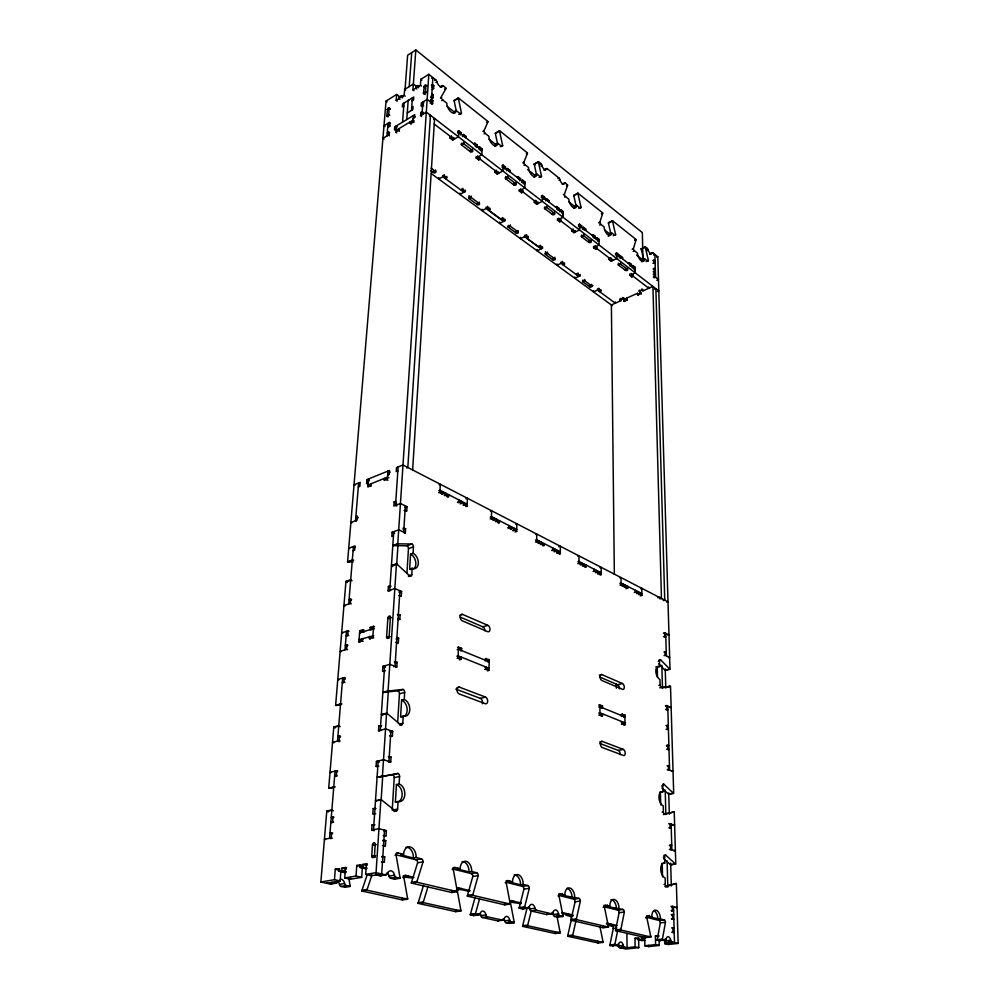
<?xml version="1.0" encoding="UTF-8"?>
<svg xmlns="http://www.w3.org/2000/svg" width="999" height="999" viewBox="0 0 999 999"><rect width="100%" height="100%" fill="white"/><g stroke="black" fill="none" stroke-linecap="round" stroke-linejoin="round"><path stroke-width="1.5" d="M574.812 276.948L574.8 278.271L580.119 275.774L580.119 274.463M580.307 564.934L581.493 564.56L581.493 562.712L578.833 563.548M581.568 235.177L581.555 236.788L588.836 242.357A1.324 0.799 -0.9 0 0 590.696 242.47A1.324 0.799 -0.9 0 0 590.921 241.346L590.921 240.01M578.446 224.713L579.495 224.201L581.705 225.899L581.705 227.335L580.656 227.847M582.754 280.12L582.754 281.681L589.685 286.75A1.261 0.724 -0.7 0 0 591.445 286.863A1.261 0.724 -0.7 0 0 591.67 285.839L591.658 284.278M576.685 273.539L576.685 274.85L578.009 274.226L580.119 275.774M578.009 274.226L578.009 272.914M578.783 274.313L578.783 276.398L560.963 263.349L560.976 262.025M581.493 564.56L578.995 563.274L578.995 555.881L577.822 556.268M579.495 224.201L579.482 229.945L573.926 232.692L571.703 230.994L571.715 229.645M573.101 228.958L573.089 230.307L571.703 230.994M573.926 232.692L573.938 230.27M575.312 230.657L575.299 232.005L558.841 219.418L558.853 218.057M563.161 262.287L563.136 264.922L564.472 264.285L564.485 262.962M561.138 219.78L561.138 221.141L559.74 221.84L559.765 219.393M558.878 546.753L560.377 546.253L560.302 553.733L557.717 552.41L557.729 550.536L556.543 550.924M559.765 210.277L560.814 209.74L560.801 211.189L559.752 211.726M564.472 264.285L562.312 262.7L562.325 261.376M559.74 221.84L557.467 220.105L563.061 217.282L563.086 211.501L560.814 209.74M563.061 217.282L563.099 212.937L542.37 196.928L541.321 197.477M554.82 257.23L554.795 258.816A1.299 0.774 0.4 0 1 554.62 259.902A1.299 0.774 0.4 0 1 552.797 259.79L545.454 254.433L545.491 251.598M551.997 550.599L555.569 549.425L555.544 551.311L552.947 549.974L552.959 548.089M556.618 207.954L556.643 206.506L555.581 207.043M556.992 263.936L556.967 265.259L562.312 262.7M557.467 220.105L557.479 218.744M556.643 206.506L558.916 208.279L558.903 209.728L557.854 210.265M552.41 213.087L552.372 214.46A1.361 0.849 0.4 0 0 554.295 214.573A1.361 0.849 0.4 0 0 554.495 213.386L554.507 212.013M552.822 258.204L552.797 259.79L554.795 258.816L547.464 253.446A1.299 0.774 0.7 0 0 545.641 253.321A1.299 0.774 0.7 0 0 545.466 254.42L547.464 253.446L547.489 252.11M542.969 545.891L544.168 545.491L544.193 543.606L541.808 544.393A1.548 0.637 0.9 0 0 540.921 544.168M548.951 202.035L548.963 200.574L546.64 198.776L545.591 199.325M537.187 249.475L537.15 250.811L542.519 248.164L542.532 246.828M538.099 543.406L539.298 543.006L539.323 541.108L536.938 541.908M544.692 208.554A1.361 0.862 0.7 0 1 544.88 207.355A1.361 0.862 0.7 0 1 546.803 207.48L554.495 213.386L552.372 214.46L544.667 208.566L544.717 207.193M541.321 196.029L542.37 195.479L544.705 197.278L544.68 198.739L543.631 199.288M544.168 545.491L541.52 544.143L541.545 542.245L540.047 542.744M546.64 198.776L546.628 200.237L545.566 200.787M541.833 542.981L541.82 544.393L542.919 544.954M546.815 206.106L546.803 207.48L544.667 208.566M426.635 92.67L425.611 91.871L423.476 93.182A1.498 0.762 -55 0 0 424.463 93.656A1.498 0.762 -55 0 0 425.611 91.871L425.836 84.965A1.711 0.874 -54.9 0 0 424.375 85.764L423.476 93.182L425.187 94.518M542.519 248.164L540.272 246.528L538.936 247.19L538.961 245.854M540.272 246.528L540.297 245.192M541.208 246.166L541.158 248.826L524.575 236.676L524.612 235.339M539.298 543.006L536.625 541.633L536.763 534.053L535.551 534.465M542.37 195.479L542.282 201.323L536.675 204.221L534.328 202.422L534.353 201.061M535.751 200.324L535.726 201.698L534.328 202.422M536.675 204.221L536.738 201.211M538.086 202.135L538.061 203.509L520.629 190.172L520.666 188.786M538.936 247.19L526.86 238.349L528.209 237.675L525.924 236.001L525.961 234.653M526.86 238.349L526.935 235.14M528.209 237.675L528.234 236.338M523.076 190.622L523.039 192.008L521.64 192.745L519.23 190.909L519.268 189.535M515.172 531.967L516.683 531.456L516.858 523.788L515.659 524.213M524.862 187.924L524.999 182.03L522.602 180.17L521.54 180.744M518.094 230.557L518.056 231.893A1.336 0.812 1.7 0 1 517.919 233.042A1.336 0.812 1.7 0 1 516.046 232.929L508.291 227.26L508.341 225.362M510.402 529.27L511.6 528.858L511.65 526.935L508.641 527.971M517.107 177.31L518.169 176.748L520.591 178.621L520.554 180.095L519.492 180.657M520.579 237.362L520.554 238.711L525.924 236.001M521.64 192.745L521.703 190.272M516.683 531.456L513.911 530.044L513.961 528.121L512.762 528.533M522.602 180.17L522.564 181.643L521.503 182.205M515.934 182.405L515.896 183.791A1.399 0.899 1.9 0 1 515.759 185.052A1.399 0.899 1.9 0 1 513.786 184.915L505.619 178.684L505.694 176.448M516.071 231.581L516.046 232.929L518.056 231.893L510.314 226.224A1.336 0.824 2 0 0 508.416 226.099A1.336 0.824 2 0 0 508.291 227.26L510.314 226.224L510.352 224.862M511.6 528.858L508.816 527.435L508.866 525.511M518.131 178.222L518.169 176.748M513.823 183.529L513.773 184.927L515.884 183.791L507.742 177.535A1.411 0.912 2.2 0 0 505.769 177.397A1.411 0.912 2.2 0 0 505.631 178.684L507.742 177.535L507.792 176.136M495.991 521.303A1.598 0.687 1.8 0 1 497.09 521.565L499.5 520.716L499.45 522.652L496.603 521.203L496.665 519.255L495.167 519.792M506.518 169.131L507.579 168.556L507.529 170.03L506.468 170.617M497.14 520.117L497.677 521.865M509.989 171.94L510.039 170.454L507.579 168.556M491.583 519.005L494.293 518.044L494.23 519.992L491.383 518.531L491.633 510.764L490.434 511.201M502.684 217.545L502.634 218.906L501.286 219.605L501.323 218.244M502.859 170.991L503.046 165.047L501.985 165.634M487.325 670.829L488.911 670.404L489.26 659.64L485.302 658.678M503.746 218.356L503.646 221.341L486.113 208.479L486.163 207.118M503.046 165.047L505.531 166.958L505.482 168.444L504.42 169.031M499.65 222.078L499.612 223.439L505.007 220.642L505.044 219.28M389.797 115.36L388.773 114.585L386.738 115.834A1.461 0.737 -55.9 0 0 387.662 116.321A1.461 0.737 -55.9 0 0 388.773 114.585L389.048 107.73A1.673 0.837 -55.8 0 0 387.712 108.516L386.738 115.834L388.024 116.796M498.651 171.928L498.601 173.314L477.559 157.218L477.622 155.807M488.911 670.404L485.889 669.193L485.964 667.032L485.014 667.295M486.251 658.416L486.176 660.564L485.227 660.826M502.872 170.991L497.202 174.088L494.717 172.178L494.767 170.779M496.178 170.005L496.128 171.403L494.717 172.178M497.202 174.088L497.302 171.304M501.286 219.605L488.536 210.252L489.897 209.54L489.947 208.167M489.897 209.54L487.475 207.755L487.524 206.393M488.536 210.252L488.648 207.255M482.117 209.266L482.055 210.639L487.475 207.755M465.909 498.813L467.42 498.251L467.095 506.118L464.123 504.607L464.198 502.634L462.987 503.084M478.459 147.44L479.52 146.841L479.458 148.339L478.384 148.938M477.247 203.147L477.185 204.508A1.374 0.862 3.2 0 0 479.12 204.633A1.374 0.862 3.2 0 0 479.22 203.421L479.283 202.048M457.567 647.377L458.516 647.102L458.054 658.066L461.201 659.315L461.288 657.13L457.092 658.329M480.194 157.767L480.132 159.166L478.721 159.965L476.161 158.004L476.223 156.606M479.52 146.841L482.08 148.826L481.83 154.82L476.161 158.004M458.516 647.102L461.65 648.376L461.563 650.561L460.614 650.836M460.114 503.896L461.638 503.334L461.725 501.361L458.079 502.709M473.738 143.794L474.8 143.194L477.385 145.18L477.31 146.678L476.248 147.29M478.721 159.965L478.821 157.43M469.105 195.592L468.968 198.514L477.185 204.508L479.208 203.434L471.004 197.415L471.078 196.041M472.465 149.001L472.402 150.412A1.449 0.962 3.8 0 1 472.302 151.761A1.449 0.962 3.8 0 1 470.267 151.623L461.575 144.98L461.663 143.269M461.638 503.334L458.641 501.81L458.728 499.825M474.737 144.693L474.8 143.194M459.965 193.094L459.89 194.468L465.334 191.496L465.397 190.122M470.342 150.212L470.267 151.623L472.39 150.424L463.711 143.756A1.449 0.974 4.3 0 0 461.663 143.606A1.449 0.974 4.3 0 0 461.575 144.967L463.711 143.756L463.786 142.333M446.303 494.093L446.228 495.591L447.49 496.228M461.526 189.023L461.463 190.409L462.824 189.66L462.887 188.287M447.34 497.115L448.563 496.653L448.651 494.667L446.228 495.591A1.661 0.737 2.8 0 0 445.067 495.304M466.071 137.999L466.146 136.488L463.524 134.465L462.45 135.077M464.048 190.322L463.961 192.245L442.807 176.748L442.882 175.362M441.733 494.255L442.957 493.793L443.057 491.795L440.022 492.957M457.629 131.344L458.691 130.732L461.326 132.767L461.251 134.278L460.189 134.902M448.563 496.653L445.504 495.104L445.604 493.106L444.093 493.681M463.524 134.465L463.449 135.964L462.375 136.588M442.957 493.793L439.885 492.22L440.297 484.24L439.085 484.715M458.691 130.732L458.379 136.776L452.684 140.085L450.037 138.049L450.112 136.626M452.684 140.085L452.847 137.238M454.17 137.837L454.095 139.261L434.215 124.051M445.517 176.398L445.392 178.621L446.753 177.859L446.828 176.473M451.536 135.802L451.448 137.225L450.037 138.049M446.753 177.859L444.18 175.974L444.255 174.588M438.823 177.647L438.723 179.033L444.18 175.974M395.367 802.072L396.441 784.527L399.125 783.94A9.041 6.206 80.7 0 1 404.845 794.542A9.041 6.206 80.7 0 1 398.064 801.51L395.367 802.072A9.028 6.219 80.8 0 0 402.16 795.117A9.028 6.219 80.8 0 0 396.441 784.527M404.233 699.45A8.691 5.932 77 0 1 409.777 709.889A8.691 5.932 77 0 1 403.221 716.058L400.599 716.745L401.61 700.149L404.233 699.45L404.657 692.394A2.473 1.686 76.3 0 0 403.072 689.422L388.574 690.983L383.354 692.419A2.485 1.723 76.3 0 1 382.842 692.344L388.062 690.908A2.498 1.723 76.2 0 0 388.574 690.983M410.914 569.517A8.179 5.407 71.1 0 1 409.652 569.143L410.564 554.158L413.062 553.271L413.449 546.89A2.335 1.536 70.5 0 0 411.95 544.005L398.276 543.856A2.348 1.561 70.2 0 1 397.789 543.731L392.794 545.529A2.348 1.573 70.2 0 0 393.281 545.654L406.968 545.791L411.95 544.005M433.516 171.129L433.429 172.527L435.464 171.366L435.552 169.98L435.477 171.366A1.411 0.912 5.2 0 1 435.427 172.652A1.411 0.912 5.2 0 1 433.429 172.527L430.931 170.704M393.956 811.475L395.641 811.138A2.61 1.798 81.4 0 0 397.602 809.103L398.064 801.51M399.125 783.94L399.575 776.473A2.56 1.761 80 0 0 397.939 773.438L377.61 777.284A2.585 1.811 80.1 0 1 377.085 777.234L382.43 776.023A2.585 1.798 80 0 0 382.967 776.086M399.9 725.286L400.899 725.037A2.498 1.711 77.7 0 0 402.797 723.239L403.221 716.058M409.041 576.51L409.977 576.186A2.36 1.561 71.6 0 0 411.763 574.75L412.162 568.281A8.192 5.407 71.1 0 0 418.331 563.374A8.192 5.407 71.1 0 0 413.062 553.271M412.637 469.955L434.577 118.469L433.504 119.118M392.207 810.201L394.23 777.659A2.56 1.761 80.1 0 0 392.607 774.65L377.61 777.284M397.652 722.627L399.45 693.806A2.46 1.686 76.4 0 0 397.864 690.846L383.354 692.419M406.955 572.951L408.466 548.663A2.323 1.536 70.5 0 0 406.968 545.791M403.671 532.155L405.357 505.919M381.968 862.449L384.378 862.037L384.702 856.755L381.818 856.48M384.041 846.066L385.402 845.803L385.739 840.584L382.854 840.296M385.015 836.001L386.039 835.813L386.376 830.619L378.958 828.658L371.715 830.069L372.065 824.887L374.912 824.812M389.073 762.362L390.746 761.975L391.059 757.03L388.261 756.693M391.059 736.5L392.382 736.176L392.694 731.305L385.552 728.933L378.509 730.719L378.846 725.873L381.606 725.761M395.816 667.245L396.79 666.957L397.09 662.325L394.38 661.95M397.365 643.044L398.326 642.757L398.626 638.186L396.903 637.499M398.226 619.817L399.825 619.318L400.112 614.822L397.452 614.422M400.362 596.203L401.311 595.879L401.598 591.47L394.83 588.561L388.087 590.809L388.386 586.401L391.021 586.251M404.383 533.266L405.319 532.929L405.594 528.708L403.009 528.271M405.794 511.226L406.718 510.876L406.993 506.718L400.449 503.521L393.881 506.031L394.168 501.885L395.804 501.248M431.568 104.308L432.642 103.659L432.842 100.624L431.468 99.563L430.407 100.212M431.943 98.514L433.017 97.852L433.204 94.843L431.843 93.769M432.267 89.41L433.603 88.586L433.791 85.602L432.442 84.528L431.368 85.177M367.482 864.048L366.421 863.798L365.684 874.412L376.049 872.664L380.881 799.562L375.487 800.699A2.622 1.836 81.4 0 1 376.011 800.961L381.406 799.812L395.641 811.138M382.43 776.023L386.588 713.136L381.331 714.51A2.51 1.748 77.5 0 1 381.843 714.784L382.704 715.521M388.062 690.908L396.466 563.786L391.433 565.546A2.373 1.598 71.1 0 1 391.92 565.846L392.732 566.608M397.789 543.731L428.808 74.326L435.726 79.845A2.023 1.036 60.2 0 1 436.938 81.843A4.033 2.06 60.3 0 0 439.348 85.839A4.033 2.06 60.3 0 0 441.995 85.864A2.01 1.024 60.4 0 1 443.319 85.889L446.128 88.124L445.067 88.774M376.311 873.363L376.211 874.912L380.157 875.836L385.664 874.912A2.697 1.861 84.3 0 0 387.525 873.551A5.395 3.709 84.4 0 1 391.246 870.841A5.395 3.709 84.4 0 1 394.518 875.199A2.685 1.836 84.2 0 0 396.153 877.372L400.037 878.283A2.685 1.836 84.3 0 0 400 877.509L396.091 855.132A2.66 1.823 83.4 0 1 398.077 852.984L403.534 854.357A9.216 6.256 83.2 0 1 410.314 846.915A9.216 6.256 83.2 0 1 416.108 857.517L421.428 858.853A2.622 1.761 83.3 0 1 423.064 861.862L416.97 881.493A2.647 1.786 84.1 0 0 416.858 882.217L411.376 883.091A2.647 1.786 84.3 0 1 411.488 882.367L417.619 862.786A2.61 1.761 83.4 0 0 415.984 859.789L395.579 854.694M381.206 799.125L382.767 775.424M386.85 713.523L388.361 690.709M396.678 564.672L398.014 544.43M371.728 856.218L372.49 844.929A2.023 1.311 -74.8 0 1 373.988 842.706A2.023 1.311 -74.8 0 1 375.212 844.43L374.463 855.731A1.561 0.999 -75.1 0 1 374.076 856.855L373.851 857.13A2.323 1.498 -75.1 0 1 372.053 857.329A1.586 1.024 -75.1 0 1 371.715 856.218L375.249 857.08M398.126 466.958L395.517 505.407L396.753 506.006M422.015 114.71L422.877 101.998L423.913 102.797M365.684 874.412L371.341 875.723L371.441 874.237M361.438 865.109L360.377 864.859L360.189 867.494L365.834 868.83L365.909 867.681M418.631 87.812L417.607 87.013L420.417 85.265L420.829 79.321L428.808 74.326M373.876 814.01L372.839 813.735L373.189 808.603L376.011 808.528M377.435 766.782L376.074 766.358L376.411 761.4L383.516 759.727L390.746 761.975M384.24 671.615L382.592 671.003L382.917 666.345L389.822 664.335L396.79 666.957M405.319 532.929L398.713 529.82L392.083 532.255L391.795 536.5L393.456 535.889M421.628 116.371L420.591 115.572L420.804 112.512L422.227 111.651L423.264 112.45M422.29 106.706L421.253 105.906L421.466 102.872L427.16 99.388L432.642 103.659M411.113 124.176L410.077 123.401L412.899 121.691L413.349 115.572L415.172 116.945M413.961 90.722L412.937 89.922L415.721 88.187L415.834 86.701L417.719 85.527L418.993 86.526M346.603 867.706L345.542 867.457L344.742 877.959L350.412 879.232L361.688 877.347L362.362 867.644M360.189 867.494L362.612 867.07L362.799 864.435L366.421 863.798M417.607 87.013L417.719 85.527M374.538 626.723L373.564 626.336L372.752 637.599L369.405 638.636L369.568 636.388L373.726 637.986M410.077 123.401L410.189 121.866L412 123.239M344.742 877.959L356.019 876.048L356.78 865.484L360.377 864.859M411.538 110.377L412.362 97.89L413.761 97.028L413.549 100.025L412.137 100.887M412.937 89.922L415.834 49.95L642.332 232.617L642.981 260.464M350.412 879.232L350.524 877.759M406.768 119.568L408.179 100.474L408.878 100.037M409.203 86.588L411.725 52.597M373.564 626.336L370.229 627.397L370.067 629.632L371.041 630.019M339.86 868.893L338.786 868.643L338.586 871.253L344.243 872.552L344.393 870.604M362.887 631.905L363.049 629.67L364.023 630.057M402.447 97.877L401.423 97.09L404.183 95.38L404.632 89.46L413.361 83.991L417.195 86.975M402.572 122.115L404.021 103.047L404.707 102.61M405.07 89.186L407.642 55.232L415.834 49.95M397.202 101.136L396.178 100.362L398.913 98.651L399.026 97.178L401.536 95.604L403.084 96.791M326.548 883.241L340.135 880.956L340.946 870.566M359.865 642.27L358.891 641.895L359.752 630.706L363.049 629.67M371.116 483.741L370.954 485.751L367.819 487L368.456 478.996L369.168 479.345M396.665 132.892L395.629 132.118L398.401 130.444L398.526 128.921L399.563 129.695M338.586 871.253L341.808 870.691L342.008 868.081L345.542 867.457M401.423 97.09L401.536 95.604M333.291 810.888L332.392 810.201A2.547 1.848 82.4 0 0 331.868 809.952L326.785 811.038L320.866 881.992L334.465 879.694L335.289 869.255L338.786 868.643M396.178 100.362L396.64 94.455L400.474 97.39M387.637 475.124L389.248 474.475L389.535 470.442L366.883 479.632L366.571 483.628L368.132 482.992M395.629 132.118L396.128 126.036L397.34 126.935M325.487 839.547L324.438 839.285L331.268 837.961L331.68 832.891L332.729 833.154M332.255 822.689L330.856 822.327L332.567 821.977L332.979 816.957L334.016 817.232M336.014 776.385L334.653 775.998L336.338 775.599L336.738 770.741L337.762 771.041M333.866 742.794L332.517 742.369L339.173 740.684L339.56 735.938L340.572 736.251M343.281 682.966L342.295 682.617L343.931 682.142L344.305 677.572L345.292 677.934M341.096 651.698L340.122 651.336L346.603 649.338L346.965 644.867L347.939 645.242M347.103 636.113L346.129 635.751L347.752 635.239L348.102 630.806L349.076 631.181M344.892 605.981L343.931 605.594L350.324 603.458L350.686 599.125L351.636 599.525M383.966 139.111L382.929 138.349L388.399 135.04L388.648 132.005L389.685 132.78M388.848 127.073L387.812 126.311L389.173 125.474L389.423 122.465L390.459 123.239M344.98 649.837L346.491 631.318M348.726 603.995L353.434 546.503L355.095 547.252M358.629 482.979L355.532 520.754L356.356 521.128M387.025 135.864L388.062 123.302L390.122 124.838M334.003 787.362L329.233 788.211A2.51 1.823 81.1 0 1 328.696 788.174L333.803 726.997L338.773 725.686A2.448 1.773 78.1 0 1 339.273 725.961L340.135 726.66M340.734 704.907L336.126 705.431A2.423 1.748 76.9 0 1 335.614 705.356L345.954 581.418L350.711 579.757A2.31 1.611 71.2 0 1 351.186 580.057L351.998 580.794M353.284 561.938L348.077 561.95A2.285 1.586 70.2 0 1 347.59 561.838L386.039 101.086L396.64 94.455M387.262 109.465L388.286 110.24M665.034 886.225L676.36 883.503L678.134 943.431L671.94 941.982A2.223 1.186 82.1 0 1 670.754 940.246A4.471 2.398 82.2 0 0 668.368 936.775A4.471 2.398 82.2 0 0 666.133 939.16A2.235 1.199 82.1 0 1 665.009 940.359L662.412 939.747A2.248 1.211 82.2 0 1 662.449 939.122L665.459 922.302A2.223 1.199 81.8 0 0 664.185 919.817L649.213 917.02A7.792 4.246 81.8 0 1 649.275 915.384M665.009 940.359L657.205 940.321A2.235 1.211 82.3 0 1 657.242 939.697L660.289 922.914A2.21 1.199 81.8 0 0 659.015 920.441L645.916 917.169M603.783 906.655L617.794 910.151A2.285 1.286 82.1 0 1 619.13 912.724L615.621 929.994A2.31 1.299 82.6 0 0 615.571 930.631L620.854 930.007A2.31 1.299 82.5 0 1 620.891 929.37L624.375 912.05A2.285 1.286 82 0 0 623.039 909.477L607.167 906.505A8.042 4.558 82.1 0 1 607.267 904.807M626.897 934.028L627.085 947.701L624.487 947.127A2.173 1.211 82.9 0 1 623.301 945.441A4.358 2.448 83 0 0 620.928 942.057A4.358 2.448 83 0 0 618.618 944.405A2.185 1.224 82.9 0 1 617.469 945.578L614.822 944.992A2.185 1.236 83 0 1 614.872 944.38L617.582 930.993M617.469 945.578L609.865 945.541A2.185 1.236 83.1 0 1 609.902 944.929L613.274 928.508A2.16 1.224 82.6 0 0 612.012 926.085L608.266 925.211A7.592 4.333 82.6 0 0 608.154 923.563M566.158 913.61A7.83 4.645 83 0 1 566.271 915.309L570.267 916.245A2.223 1.311 83 0 1 571.578 918.755L567.744 935.638A2.248 1.324 83.5 0 0 567.694 936.263L572.702 935.676A2.26 1.324 83.4 0 1 572.764 935.052L576.086 920.216M558.666 895.391L573.688 899.137A2.36 1.386 82.4 0 1 575.087 901.81L571.041 919.592A2.385 1.399 83 0 0 570.978 920.254L576.323 919.579A2.385 1.399 82.9 0 1 576.386 918.918L580.382 901.086A2.36 1.386 82.3 0 0 578.983 898.413L562.125 895.229A8.292 4.908 82.4 0 1 562.262 893.481M526.985 907.691A2.298 1.411 83.3 0 1 527.022 908.328L522.664 925.711A2.323 1.424 83.9 0 0 522.589 926.348L527.659 925.711A2.323 1.424 83.8 0 1 527.734 925.074L531.243 910.888M506.243 882.317L522.489 886.363A2.435 1.498 82.7 0 1 523.951 889.135L519.28 907.517A2.46 1.523 83.4 0 0 519.205 908.191L524.575 907.579A2.473 1.511 83.3 0 1 524.675 906.78L529.32 888.348A2.448 1.498 82.6 0 0 527.847 885.576L523.276 884.427L520.591 884.827L509.802 882.129A8.591 5.332 82.7 0 1 509.89 880.906M475.099 897.352L470.417 914.197A2.398 1.536 84.4 0 0 470.329 914.859L475.437 914.16A2.41 1.536 84.3 0 1 475.524 913.498L479.557 898.85M452.385 868.88L471.253 873.588A2.522 1.623 83.1 0 1 472.802 876.46L467.445 895.429A2.547 1.648 83.8 0 0 467.357 896.128L472.802 895.329A2.56 1.636 83.7 0 1 472.889 894.617L478.209 875.611A2.535 1.623 83 0 0 476.66 872.726L471.74 871.49L469.031 871.915L457.405 869.005A8.891 5.769 83 0 1 457.517 867.744M643.918 260.614L641.271 249.126A1.673 0.787 66.2 0 1 641.221 248.726L645.267 246.803A1.673 0.774 66.2 0 0 645.317 247.228L648.363 260.389A1.686 0.787 66.4 0 1 647.414 260.976L644.455 258.654A5.919 2.772 66.3 0 1 641.083 260.727A5.919 2.772 66.3 0 1 637.487 253.172L634.477 250.799A1.698 0.799 66.1 0 1 633.441 248.639L636.038 239.835L634.765 240.434M423.526 885.326L418.206 902.684A2.485 1.661 84.9 0 0 418.106 903.371L423.251 902.621A2.485 1.661 84.8 0 1 423.351 901.935L427.947 886.825M610.913 234.016L608.441 223.114A1.723 0.824 65.3 0 1 608.391 222.677L612.474 220.679A1.723 0.812 65.4 0 0 612.524 221.116L615.584 234.565A1.736 0.824 65.6 0 1 614.56 235.14L611.438 232.68A6.106 2.922 65.4 0 1 607.817 234.69A6.106 2.922 65.4 0 1 604.095 226.91L600.923 224.413A1.748 0.837 65.2 0 1 599.85 222.165L602.747 213.311L601.46 213.948M367.195 874.749L361.95 890.296A2.572 1.798 85.5 0 0 361.825 890.996L366.995 890.171A2.572 1.798 85.4 0 1 367.12 889.46L371.94 875.074M563.336 194.768L564.373 194.231L567.607 185.327L566.57 185.864M522.789 162.862L523.838 162.288L527.46 153.346L526.411 153.921M482.867 131.456L483.928 130.844L487.949 121.878L486.9 122.49M440.509 98.139L446.041 88.499L444.992 89.148M431.705 78.309L432.879 77.572L431.281 102.585L430.207 103.247M387.237 109.653L389.273 108.391L390.309 109.166M426.024 85.602L423.901 86.925L424.925 87.725M434.677 80.494L435.726 79.845M435.876 82.492L436.938 81.843M412.362 97.89L402.634 103.896L402.41 106.881L403.796 106.031M432.205 86.576L433.791 85.602M440.147 87.013L441.995 85.864M440.934 87.35L441.995 86.701M442.257 86.538L443.319 85.889M411.675 107.417L413.074 106.556L412.862 109.578L407.255 112.999M431.068 96.154L433.204 94.843M389.423 122.465L383.978 125.799L385.015 126.561M430.581 97.44L431.643 96.791L433.017 97.852M421.253 105.906L422.677 105.032L423.713 105.832M430.969 101.761L432.842 100.624M388.648 132.005L387.275 132.842L389.098 134.178M441.758 100.687L442.832 100.037L446.84 103.197A7.018 3.609 60.8 0 0 451.186 112.088A7.018 3.609 60.8 0 0 456.118 110.502L460.064 113.599A1.986 1.024 61.1 0 0 461.451 113.149L458.391 98.327A1.986 1.011 60.9 0 1 458.354 97.865L454.133 100.4A1.973 1.011 60.8 0 0 454.17 100.874L456.256 111.026M395.866 129.083L394.48 129.92L394.717 126.885L414.747 114.723L414.535 117.782L413.111 118.631M420.591 115.572L426.311 112.113L658.803 290.971L657.442 291.571M429.383 115.946L430.457 115.297L407.829 467.482L406.605 467.969M454.17 100.874L458.391 98.327M453.596 113.386A7.005 3.609 60.8 0 0 453.996 111.763L456.118 110.502M459.003 114.236L460.064 113.599M459.328 114.398L461.451 113.149M457.554 132.855L458.628 132.23L482.03 150.312L480.956 150.911M459.99 133.541L461.326 132.767M486.963 122.115L488.012 121.503L458.354 97.865M464.535 137.412L466.146 136.488M484.065 133.928L485.127 133.317L488.911 136.289A6.756 3.422 62.1 0 0 493.081 144.88A6.756 3.422 62.1 0 0 497.652 143.169L501.361 146.091A1.911 0.962 62.3 0 0 502.647 145.592L499.575 131.144A1.911 0.962 62.2 0 1 499.537 130.682L495.342 133.067A1.911 0.962 62.1 0 0 495.379 133.529L497.664 144.343M495.379 133.529L499.575 131.144M475.249 146.391L477.385 145.18M479.945 150.025L482.08 148.826M494.892 146.428A6.756 3.422 62.1 0 0 495.541 144.356L497.652 143.169M500.312 146.678L501.361 146.091M501.061 146.478L502.647 145.592M526.473 153.546L527.509 152.972L499.537 130.682M501.948 167.108L503.009 166.533L524.975 183.504L523.926 184.066M503.933 167.832L505.531 166.958M508.454 171.316L510.039 170.454M523.938 165.247L524.987 164.673L528.558 167.482A6.518 3.247 63.3 0 0 532.579 175.799A6.518 3.247 63.3 0 0 536.8 173.976L540.309 176.723A1.848 0.912 63.5 0 0 541.495 176.199L538.424 162.088A1.848 0.912 63.3 0 1 538.386 161.638L534.228 163.886A1.836 0.912 63.3 0 0 534.265 164.335L536.55 174.9M471.004 197.415L468.968 198.514A1.374 0.874 3.6 0 1 469.068 197.278A1.374 0.874 3.6 0 1 471.016 197.415M534.265 164.335L538.424 162.088M539.797 164.148L540.834 163.586A1.848 0.912 63.4 0 1 541.908 165.409A3.671 1.811 63.4 0 0 544.055 169.043A3.671 1.811 63.4 0 0 546.253 168.868A1.836 0.899 63.6 0 1 547.352 168.781L558.965 178.034A1.811 0.887 63.9 0 1 560.014 179.82A3.621 1.761 64 0 0 562.112 183.391A3.621 1.761 64 0 0 564.248 183.192A1.798 0.874 64.1 0 1 565.309 183.092L567.657 184.965L566.62 185.502M540.871 165.971L541.908 165.409M519.005 179.47L520.591 178.621M533.978 177.347A6.518 3.259 63.3 0 0 534.715 175.087L536.8 173.976M543.918 170.117L546.253 168.868M544.492 170.317L547.352 168.781M522.889 183.167L524.999 182.03M539.26 177.285L540.309 176.723M539.41 177.322L541.495 176.199M519.23 190.909L524.875 187.924M557.929 178.584L558.965 178.034M558.978 180.369L560.014 179.82M562.175 184.278L564.248 183.192M562.974 184.303L565.309 183.092M542.869 198.239L544.705 197.278M547.652 201.249L548.963 200.574M564.447 197.065L565.484 196.541L568.843 199.176A6.294 3.072 64.5 0 0 572.702 207.205A6.294 3.072 64.5 0 0 576.61 205.282L579.907 207.879A1.786 0.874 64.6 0 0 581.006 207.317L577.934 193.556A1.786 0.862 64.4 0 1 577.897 193.119L573.763 195.23A1.773 0.862 64.4 0 0 573.813 195.667L576.098 205.969M573.813 195.667L577.934 193.556M556.818 209.353L558.916 208.279M561.513 212.3L563.086 211.501M574.025 208.379A6.294 3.084 64.4 0 0 574.525 206.331L576.61 205.282M562.05 213.474L563.099 212.937M578.871 208.404L581.006 207.317M601.498 213.586L602.784 212.962L577.897 193.119M578.458 226.149L579.507 225.624L599.1 240.759L597.789 241.396M579.87 226.81L581.705 225.899M582.492 227.834L583.528 227.322L585.726 229.021L585.726 230.444M582.492 229.27L583.528 228.759L583.528 227.322M583.903 229.907L585.726 229.021M598.563 222.802L599.85 222.165M599.625 225.037L600.923 224.413M608.441 223.114L612.524 221.116M591.932 235.14L592.981 234.628L595.142 236.301L595.142 237.725L594.105 238.224M593.056 237.312L595.142 236.301M595.629 238.311L596.927 237.687L599.075 239.348L599.113 245.042L593.581 247.702L593.568 246.366M595.891 239.61L596.94 239.111L596.927 237.687M608.304 236.313A6.094 2.922 65.4 0 0 609.39 233.679L611.438 232.68M597.252 240.222L599.075 239.348M613.286 235.764L615.584 234.565M593.581 247.702L595.729 249.338L597.102 248.676L597.102 247.34M634.802 240.085L636.076 239.485L612.474 220.679M615.396 253.584L616.683 252.972L618.768 254.583L618.781 255.994L617.494 256.593M615.421 254.982L616.708 254.383L635.202 268.656L635.289 272.864L629.795 275.362L629.77 274.051M616.957 255.432L618.768 254.583M609.14 258.279L609.153 259.603L610.539 258.953L610.514 257.63M632.167 249.238L633.441 248.639M619.205 256.518L620.491 255.919L622.564 257.517L622.577 258.928M609.153 259.603L611.251 261.201L616.77 258.616L616.683 252.972M619.218 257.929L620.516 257.33L620.491 255.919M633.204 251.398L634.477 250.799M620.754 258.366L622.564 257.517M641.271 249.126L645.317 247.228M646.066 249.051L647.34 248.451A1.673 0.774 66.3 0 1 648.276 250.1A3.347 1.548 66.3 0 0 650.174 253.371A3.347 1.548 66.3 0 0 651.96 253.022A1.673 0.774 66.4 0 1 652.846 252.847L657.792 256.793L670.004 669.268L665.284 670.441M647.015 250.687L648.276 250.1M618.518 265.072L620.579 264.111L627.447 269.368A1.286 0.749 -2 0 1 627.185 270.429A1.286 0.749 -2 0 1 625.386 270.317L618.518 265.072L618.493 263.224M628.109 263.411L629.407 262.812L631.443 264.385L631.468 265.784L630.182 266.383M649.937 253.958L651.96 253.022M649.825 254.258L652.846 252.847M629.632 265.222L631.443 264.385M641.895 261.788A5.919 2.785 66.3 0 0 642.419 259.59L644.455 258.654M653.633 255.057L654.894 254.483L655.544 277.198L654.183 277.809M631.843 266.296L633.129 265.697L635.164 267.27L635.277 272.864M590.921 285.889L592.944 285.589M631.88 267.695L633.166 267.095L633.129 265.697M646.578 261.201L648.363 260.389M646.141 261.563L647.414 260.976M633.104 268.219L635.164 267.27M656.668 257.305L657.792 256.793M633.915 269.255L635.202 268.656M652.834 260.614L654.108 260.027L655.082 260.801L653.808 261.376M652.909 263.336L654.183 262.749L655.157 263.524M599.525 289.273L599.537 291.608L600.861 291.009L598.826 289.498L593.531 291.92L593.531 290.622M629.795 275.362L631.818 276.91L633.191 276.298L633.166 274.987M653.071 269.018L654.345 268.431L655.319 269.206M653.146 271.753L654.42 271.179L655.394 271.94L654.12 272.515M653.221 274.263L654.495 273.689L655.469 274.45L653.933 275.137M653.296 277.01L654.57 276.436L658.466 279.47L656.768 280.232M626.648 300.287L623.676 298.089L622.34 298.676L625.761 300.961M641.545 290.11L640.184 290.721L640.247 293.481L641.171 294.181M620.042 298.614L620.067 299.9L622.714 298.713L622.702 297.427M639.223 290.047L639.248 291.346L641.957 290.135L642.944 290.884L652.921 286.438L661.463 598.476L659.927 598.913L659.877 597.165L657.829 597.752M621.028 298.314L621.066 300.637L611.388 304.945L614.348 574.375M627.31 300.337L626.348 298.276L637.524 293.306L638.823 294.28M623.676 298.089L623.713 300.836L626.373 299.65M637.524 293.306L637.549 294.68L640.247 293.481M654.495 289.323L655.868 288.711L664.747 600.174L663.211 600.611M358.304 486.963L359.852 486.338L360.177 482.355L354.008 484.852L354.92 485.302M397.852 471.004L396.228 471.653L396.516 467.607L402.997 464.985L668.019 601.86L666.857 602.185M438.773 490.696L439.985 490.222L467.17 504.158L464.148 505.269M438.661 492.694L439.885 492.22M405.144 507.417L406.993 506.718M404.158 510.439L406.718 510.876M444.293 495.566L445.504 495.104M457.417 502.26L458.641 501.81M462.899 505.057L464.123 504.607M403.109 529.62L405.594 528.708M465.884 506.568L467.095 506.118M353.084 550.674L354.67 550.099L355.007 545.929L348.726 548.239L349.55 548.613M347.59 561.838L352.31 560.127A2.285 1.586 70.2 0 0 352.797 560.252L353.671 560.252M348.077 561.95L352.797 560.252M393.281 545.654L398.276 543.856M490.234 517.007L491.446 516.583L516.733 529.532L513.124 530.781M490.172 518.956L491.383 518.531M408.466 548.663L413.449 546.89M493.031 520.417L494.23 519.992M495.404 521.628L496.603 521.203M498.239 523.076L499.45 522.652M345.954 581.418A2.31 1.611 71.3 0 1 346.428 581.718L351.186 580.057M391.92 565.846L396.94 564.098L409.977 576.186M507.617 527.859L508.816 527.435M512.712 530.457L513.911 530.044M665.284 886.925L676.023 883.503M409.652 569.143L412.162 568.281M408.304 575.923L411.763 574.75M350.686 599.125L349.076 599.662L350.999 600.449M535.464 540.134L536.663 539.735L560.327 551.86L557.055 552.922M535.427 542.032L536.625 541.633M399.063 591.021L399.912 590.734L395.055 666.308L393.756 666.683M540.322 544.53L541.52 544.143M399.063 592.307L401.598 591.47M398.676 595.479L401.311 595.879M551.748 550.362L552.947 549.974M554.058 551.785L555.544 551.311M556.518 552.797L557.717 552.41M559.115 554.12L560.302 553.733M348.102 630.806L341.658 632.866L342.632 633.241M398.189 615.434L400.112 614.822M577.809 561.8L578.995 561.426L601.198 572.802L597.951 573.788M577.797 563.648L578.995 563.274M373.414 628.583L359.603 632.941L360.464 633.279M581.805 564.335L583.578 563.773L583.703 565.796L584.727 566.321M582.392 565.996L583.578 565.621L586.063 566.895L586.063 565.047L582.842 565.571M584.877 567.257L586.063 566.895M346.965 644.867L345.342 645.366L347.29 646.103M358.891 641.895L362.2 640.871L362.375 638.623L363.336 638.998M599.987 567.694L601.161 567.332L601.198 574.625L600.024 574.987M593.106 571.453L594.293 571.091L596.74 572.34L596.728 570.516L593.781 571.428M597.589 571.915L598.763 571.553L598.776 573.376L601.198 574.625M595.554 572.702L596.74 572.34M460.039 615.184L462.549 614.41L487.849 625.349A3.372 2.123 74 0 1 489.985 629.457A3.372 2.123 74 0 1 487.637 631.655L462.275 620.816A3.434 2.198 73.6 0 1 460.089 616.608A3.434 2.198 73.6 0 1 462.549 614.41M597.589 573.751L598.776 573.376M396.054 638.973L398.626 638.186M395.641 642.369L398.326 642.757M619.83 577.934L621.003 577.584L621.103 584.79L623.451 585.988L623.426 584.178L620.791 584.964M619.904 583.329L621.078 582.979L641.87 593.631L638.461 594.592M619.929 585.139L621.103 584.79M460.339 617.157L482.854 626.835L487.849 625.349M624.2 585.526L625.374 585.177L625.362 587.062L626.323 587.562M622.277 586.338L623.451 585.988M624.225 587.325L627.697 586.376L627.722 588.174L625.973 588.686M640.596 588.636L641.758 588.299L641.907 595.416L640.159 595.916M634.265 592.444L637.687 591.495L637.724 593.281L636.55 593.618M344.305 677.572L337.774 679.482L338.761 679.832M395.142 662.886L397.09 662.325M638.423 592.807L639.585 592.469L639.622 594.243L641.907 595.416M382.592 671.003L385.302 670.866M457.155 649.65L461.65 648.376M456.868 656.231L458.141 655.856L488.986 668.244L485.189 669.28M459.29 659.864L461.201 659.315M486.101 660.514L489.26 659.64M487.924 662.137L489.198 661.788L458.429 649.288M335.614 705.356L340.547 703.995A2.423 1.736 76.8 0 0 341.059 704.07L341.983 703.97M336.126 705.431L341.059 704.07M397.864 690.846L403.072 689.422M484.94 669.455L485.889 669.193M399.45 693.806L404.657 692.394M663.748 814.16L674.238 811.925L675.786 864.098L670.729 864.847M663.398 814.597L673.9 811.9M456.93 687.886L459.49 687.2L485.477 697.065A3.484 2.21 76.6 0 1 487.662 701.248A3.484 2.21 76.6 0 1 485.264 703.696L459.215 693.93A3.546 2.298 76.3 0 1 456.968 689.66A3.546 2.298 76.3 0 1 459.49 687.2M663.411 633.091L664.585 632.779L668.993 634.939L667.819 635.239M663.511 636.675L665.796 636.9L664.622 637.212M333.803 726.997A2.448 1.773 78.2 0 1 334.303 727.26L339.273 725.961M381.843 714.784L387.1 713.411L400.899 725.037M455.806 689.11L480.369 698.376L485.477 697.065M663.935 651.997L666.233 652.222L664.76 652.597M339.56 735.938L337.899 736.363L340.247 737.112M664.035 655.619L665.222 655.319L669.655 657.417L668.481 657.704M399.175 724.15L402.797 723.239M599.4 675.224L601.835 674.612L622.414 683.503A3.072 1.711 75.9 0 1 624.275 687.187A3.072 1.711 75.9 0 1 622.489 689.31L601.873 680.494A3.122 1.773 75.6 0 1 599.974 676.735A3.122 1.773 75.6 0 1 601.835 674.612M658.778 660.177L660.551 659.727L669.692 669.043L664.972 670.217L658.691 663.836M658.291 661.338L659.477 661.038A1.948 1.049 75.1 0 1 660.551 659.727M389.922 730.968L390.909 730.719L388.936 761.413L388.049 761.625M390.047 731.98L392.694 731.305M655.844 666.92A6.868 3.696 75.4 0 1 657.242 667.145L659.615 666.558L659.477 661.038M389.61 735.838L392.382 736.176M599.712 677.022L617.569 684.69L622.414 683.503M658.903 685.376L660.102 685.089A1.973 1.061 75.7 0 0 661.288 687.462L670.204 686.263L667.819 686.825M659.79 687.824L661.288 687.462M666.932 687.037L662.112 687.849M665.759 687.462L666.945 687.175M668.431 686.825L670.516 686.325L673.688 793.393L668.756 794.292M598.688 705.057L602.459 705.794L602.472 707.804L601.236 708.091M599.987 706.38L602.459 705.794M598.688 707.055L599.924 706.768L624.899 716.907L623.663 717.182M389.061 757.492L391.059 757.03M336.738 770.741L330.02 772.314L331.044 772.614M598.726 713.086L599.962 712.799L624.974 722.839L621.703 723.576M376.074 766.358L378.871 766.258M600.037 714.397L602.509 713.823L602.522 715.833L601.286 716.121M598.738 715.097L602.522 715.833M621.191 714.223L624.862 714.934L624.999 724.824L623.776 725.099M621.803 715.634L624.862 714.934M665.434 705.669L671.141 707.329L669.942 707.604M621.216 716.196L622.439 715.908L622.414 713.935M665.759 706.33L667.757 705.881L669.58 769.854L668.356 770.104M665.534 709.427L667.869 709.64L666.67 709.914M328.696 788.174L333.753 787.025A2.522 1.823 81 0 0 334.278 787.075L335.239 786.9M621.291 722.127L622.514 721.852L622.552 723.838L624.999 724.824M329.233 788.211L334.278 787.075M392.607 774.65L397.939 773.438M621.316 724.113L622.552 723.838M394.23 777.659L399.575 776.473M665.983 725.536L668.331 725.736L666.82 726.073M599.762 741.945L602.26 741.395L623.289 749.387A3.172 1.773 77.7 0 1 625.199 753.121A3.172 1.773 77.7 0 1 623.376 755.456L602.297 747.564A3.209 1.836 77.6 0 1 600.349 743.756A3.209 1.836 77.6 0 1 602.26 741.395M666.083 729.345L668.431 729.557M326.785 811.038A2.547 1.848 82.6 0 1 327.31 811.275L332.392 810.201M600.074 743.543L618.331 750.436L623.289 749.387M666.533 745.341L668.893 745.541L666.458 746.053M332.979 816.957L331.268 817.307L333.004 817.769M666.633 749.213L669.005 749.412L667.782 749.662M372.839 813.735L375.674 813.648M393.219 809.989L397.602 809.103M667.095 765.746L669.467 765.946L667.944 766.245M331.68 832.891L329.97 833.228L332.068 833.765M667.207 769.667L673.026 771.166L671.803 771.403M383.616 830.306L384.528 830.132L381.705 873.988L371.341 875.723M383.991 831.081L386.376 830.619M383.166 835.526L386.039 835.813M662.612 784.452L663.848 784.215L673.351 793.194L668.418 794.093L661.9 787.961M661.488 786.013L662.737 785.788A2.073 1.111 78.3 0 1 663.848 784.215M383.004 841.096L385.739 840.584M659.815 792.107A7.28 3.946 78.7 0 1 660.414 792.244L662.886 791.782L662.737 785.788M382.517 845.529L385.402 845.803M396.029 853.346L398.077 852.984M381.968 857.242L384.702 856.755M395.067 855.319L396.091 855.132M400.949 853.533A9.203 6.256 83.3 0 0 400.799 854.844L403.534 854.357M662.162 812.162L663.411 811.95A2.098 1.136 79 0 0 664.647 814.372M381.468 861.762L384.378 862.037M400.799 854.844L413.374 857.991L416.108 857.517M415.984 859.789L421.428 858.853M344.243 872.552L346.054 872.239M417.619 862.786L423.064 861.862M668.706 823.738L674.625 825.074L672.752 825.399M669.867 824.125L671.128 823.913L671.852 849.512L670.591 849.712M336.613 882.08L337.587 881.917A5.232 3.734 85.7 0 1 338.224 880.668M386.151 873.788L387.525 873.551M320.866 881.992L330.507 884.115L335.689 883.253A2.622 1.873 85.6 0 0 337.587 881.917M668.818 827.809L671.241 827.984L669.68 828.246M337.275 880.606A5.22 3.734 85.8 0 1 339.435 884.327L344.605 883.478A2.61 1.848 85.5 0 0 346.216 885.576L350.112 886.438A2.61 1.848 85.6 0 0 350.087 885.688L348.951 878.883M387.113 872.464A5.37 3.709 84.5 0 1 389.036 876.111L394.518 875.199M403.171 875.836L405.731 875.411L413.961 877.372M453.034 867.631L460.114 868.568A8.904 5.757 82.9 0 1 466.258 861.313A8.904 5.757 82.9 0 1 471.74 871.49M339.435 884.327A2.597 1.848 85.7 0 0 341.046 886.425L346.216 885.576M389.036 876.111A2.672 1.836 84.3 0 0 390.659 878.271L396.153 877.372M350.112 886.438L344.93 887.287A2.597 1.848 85.7 0 0 344.917 886.538L350.087 885.688M400.037 878.283L394.543 879.182A2.672 1.836 84.4 0 0 394.505 878.408L400 877.509M402.934 877.621L403.896 877.472A2.498 1.698 84.2 0 1 405.731 875.411M452.26 869.555L453.284 869.392A2.56 1.673 83.1 0 1 455.069 867.294M403.159 876.86L412.637 878.071M457.405 869.005L460.114 868.568M361.95 890.296L367.12 889.46M411.488 882.367L416.97 881.493M471.253 873.588L476.66 872.726M669.293 845.216L671.74 845.391L669.842 845.691M472.802 876.46L478.209 875.611M669.405 849.35L675.386 850.611L673.701 850.873M663.823 855.444L665.734 855.156L675.436 863.91L670.391 864.659L663.723 858.665M456.93 888.298L458.841 888.011L470.267 890.721M506.131 880.806L512.487 881.717A8.604 5.32 82.6 0 1 518.056 874.637A8.604 5.32 82.6 0 1 523.276 884.427M663.324 857.08L664.585 856.88A2.135 1.161 80.1 0 1 665.734 855.156M456.218 890.159L457.167 890.009A2.41 1.561 83.8 0 1 458.841 888.011M456.993 889.547L461.014 889.51L469.168 891.445M505.182 882.741L506.193 882.592A2.473 1.548 82.8 0 1 507.817 880.544M509.802 882.129L512.487 881.717M407.58 898.426A2.522 1.711 85 0 1 407.604 899.162L402.447 899.937A2.51 1.711 85.1 0 0 402.422 899.212L407.58 898.426L403.896 877.472M457.217 890.946A2.585 1.686 83.8 0 1 457.255 891.682L451.798 892.507A2.585 1.686 84 0 0 451.76 891.757L457.217 890.946L453.284 869.392M661.9 863.473A7.542 4.083 80.5 0 1 662.212 863.536L664.747 863.161L664.585 856.88M522.489 886.363L527.847 885.576M418.206 902.684L423.351 901.935M467.445 895.429L472.889 894.617M523.951 889.135L529.32 888.348M510.064 900.873L521.378 902.834M558.803 894.005L564.785 894.854A8.304 4.908 82.3 0 1 569.805 887.961A8.304 4.908 82.3 0 1 574.762 897.352M510.139 902.596L510.452 902.559A2.335 1.449 83.4 0 1 511.963 900.611M509.927 902.022L521.003 903.695M558.004 895.891L559.003 895.753A2.398 1.424 82.4 0 1 560.464 893.768M562.125 895.229L564.785 894.854M460.864 910.251A2.435 1.573 84.5 0 1 460.914 910.951L455.781 911.662A2.423 1.573 84.6 0 0 455.744 910.963L460.864 910.251L457.167 890.009M510.139 903.371A2.498 1.561 83.4 0 1 510.189 904.083L504.782 904.844A2.498 1.561 83.5 0 0 504.732 904.12L510.139 903.371L506.193 882.592M664.023 884.465L665.297 884.29A2.173 1.174 80.8 0 0 666.57 886.75M573.688 899.137L578.983 898.413M470.417 914.197L475.524 913.498M519.28 907.517L524.675 906.78M477.322 914.01L477.959 913.923M478.921 913.798L480.194 913.623A4.795 3.047 84.2 0 1 483.179 911.113A4.795 3.047 84.2 0 1 485.976 914.909A2.385 1.511 84.1 0 0 487.362 916.795L502.747 920.204A2.36 1.474 84 0 0 504.183 918.955A4.72 2.935 84 0 1 507.042 916.47A4.72 2.935 84 0 1 509.765 920.191A2.348 1.461 83.9 0 0 511.113 922.052L514.21 922.739A2.348 1.461 84 0 0 514.16 922.065L510.452 902.559M528.284 907.067L529.295 906.93A4.92 2.997 83.2 0 1 532.205 904.382A4.92 2.997 83.2 0 1 535.014 908.278A2.448 1.486 83.1 0 0 536.413 910.226L551.66 913.798A2.423 1.449 83 0 0 553.059 912.524A4.845 2.897 83.1 0 1 555.844 910.002A4.845 2.897 83.1 0 1 558.578 913.835A2.41 1.436 83 0 0 559.939 915.746L563.011 916.458A2.41 1.436 83 0 0 562.949 915.758L559.003 895.753M470.329 914.859L473.588 915.571L478.696 914.884A2.398 1.536 84.2 0 0 480.194 913.623M519.205 908.191L522.44 908.953L529.845 907.941M575.087 901.81L580.382 901.086M480.019 913.348A4.783 3.047 84.3 0 1 480.869 915.596L485.976 914.909M528.933 906.992A4.908 3.009 83.3 0 1 529.632 909.003L535.014 908.278M480.869 915.596A2.385 1.511 84.2 0 0 482.255 917.482L487.362 916.795M529.632 909.003A2.448 1.486 83.2 0 0 531.031 910.951L536.413 910.226M603.796 905.406L609.802 906.155A8.042 4.558 82 0 1 614.373 899.437A8.042 4.558 82 0 1 619.093 908.491M499.413 919.579L499.1 919.629A2.36 1.474 84.1 0 1 497.652 920.866L482.255 917.482M502.909 919.117L504.183 918.955M552.047 912.661L553.059 912.524M497.652 920.866L502.747 920.204M531.031 910.951L546.291 914.497L551.66 913.798M607.167 906.505L609.802 906.155M603.121 907.254L604.445 907.08A2.323 1.324 82.1 0 1 605.769 905.144M503.833 918.643A4.708 2.935 84.1 0 1 504.682 920.853L509.765 920.191M552.534 912.549A4.833 2.897 83.2 0 1 553.221 914.535L558.578 913.835M504.682 920.853A2.348 1.461 84 0 0 506.031 922.714L511.113 922.052M553.221 914.535A2.41 1.436 83.1 0 0 554.582 916.433L559.939 915.746M514.21 922.739L509.128 923.388A2.348 1.461 84.1 0 0 509.078 922.714L514.16 922.065M557.355 915.209L557.592 916.458L562.949 915.758M566.271 915.309L568.756 914.984A7.842 4.645 82.9 0 0 568.706 913.86M554.582 916.433L557.654 917.144L563.011 916.458M570.267 916.245L573.064 915.896M617.794 910.151L623.039 909.477M619.13 912.724L624.375 912.05M670.991 906.318L677.06 907.429L675.786 907.591M671.765 906.692L673.476 906.48L674.5 942.581L664.722 943.63L664.622 939.547M522.664 925.711L527.734 925.074M571.041 919.592L576.386 918.918M671.103 910.613L673.601 910.763L671.665 911.001M646.74 915.921L651.81 916.707A7.805 4.246 81.8 0 1 655.981 910.139A7.805 4.246 81.8 0 1 660.501 918.893M649.213 917.02L651.81 916.707M645.529 917.819L646.828 917.656A2.248 1.236 81.9 0 1 648.051 915.758M671.216 914.56L673.713 914.709L671.778 914.947M608.266 925.211L610.726 924.912A7.605 4.333 82.6 0 0 610.676 923.813M554.832 931.667L555.057 932.841L560.089 932.242A2.273 1.349 83.5 0 1 560.139 932.891L555.107 933.503L522.589 926.348M602.834 925.861L603.084 927.072L608.379 926.435A2.335 1.336 82.7 0 1 608.441 927.097L603.146 927.734L570.978 920.254M671.34 918.868L673.838 919.018L671.902 919.255M612.012 926.085L616.932 925.499L606.768 923.088M659.015 920.441L664.185 919.817M613.274 928.508L616.97 928.071M660.289 922.914L665.459 922.302M567.744 935.638L572.764 935.052M615.621 929.994L620.891 929.37M671.59 927.896L674.088 928.034L672.802 928.183M671.703 932.242L674.213 932.392L672.914 932.529M597.802 941.17L598.039 942.319L603.009 941.757A2.21 1.261 83.1 0 1 603.071 942.394L598.089 942.956L567.694 936.263M645.279 935.801L645.516 936.962L649.113 936.562M649.437 936.525L650.749 936.375A2.26 1.236 82.3 0 1 650.824 937.025L645.591 937.611L615.571 930.631M634.977 938.261L638.636 939.11L638.786 947.651L635.114 946.84L634.977 938.261L639.223 938.098M644.83 940.471L641.408 939.684L641.37 937.537L645.629 937.374M659.115 940.596L659.228 945.454L655.581 944.629L655.381 935.963L658.778 935.576L658.803 936.525M638.299 937.886L638.336 940.034L641.408 939.684M638.336 940.034L644.867 940.546M609.902 944.929L614.872 944.38M657.242 939.697L662.449 939.122M609.865 945.541L617.07 944.567M617.382 944.542L618.618 944.405M657.205 940.321L662.562 939.547M664.834 939.297L666.133 939.16M617.869 944.492A4.346 2.448 83.1 0 1 618.356 945.978L623.301 945.441M665.184 939.572A4.458 2.398 82.2 0 1 665.559 940.808L670.754 940.246M618.356 945.978A2.16 1.211 83 0 0 619.542 947.664L624.487 947.127M665.559 940.808A2.223 1.199 82.2 0 0 666.745 942.544L671.94 941.982M635.114 946.84L622.14 948.238L622.115 946.016M644.717 937.162L644.879 945.778L655.581 944.629M638.786 947.651L625.836 949.05L619.542 947.664M644.879 945.778L648.538 946.602L659.228 945.454M664.722 943.63L668.356 944.48L678.134 943.431M341.046 886.425L344.93 887.287M361.825 890.996L402.447 899.937M418.106 903.371L455.781 911.662M506.031 922.714L509.128 923.388M331.73 882.367L335.689 883.253M366.995 890.171L407.604 899.162M423.251 902.621L460.914 910.951M475.437 914.16L478.696 914.884M527.659 925.711L560.139 932.891M572.702 935.676L603.071 942.394M334.465 879.694L340.135 880.956M356.019 876.048L361.688 877.347M335.289 869.255L339.185 870.154M341.808 870.691L346.054 871.665M390.659 878.271L394.543 879.182M411.376 883.091L451.798 892.507M467.357 896.128L504.782 904.844M666.745 942.544L669.318 943.143L669.28 941.87M342.008 868.081L346.253 869.068M641.37 937.537L644.792 938.336M376.049 872.664L385.664 874.912M416.858 882.217L457.255 891.682M472.802 895.329L510.189 904.083M524.6 907.454L527.822 908.216A2.473 1.511 83.2 0 0 529.295 906.93M576.323 919.579L608.441 927.097M620.854 930.007L650.824 937.025M562.025 913.398L568.756 914.984M606.318 923.863L610.726 924.912M356.78 865.484L361.014 866.495M655.381 935.963L657.879 936.55M362.612 867.07L367.207 868.156M364.111 867.656L365.122 867.894M362.799 864.435L367.033 865.446M562.175 912.512L573.076 915.096M374.463 855.731L375.512 855.993M375.037 856.692L371.74 855.893L375.537 855.656M331.268 837.961L332.317 838.223M330.956 838.636L329.558 838.286L335.052 771.128L337.325 771.802M374.238 845.379L372.49 844.929L376.273 844.692M332.567 821.977L333.616 822.239M374.45 829.957L373.526 829.719L378.184 760.976L379.096 761.263M371.715 830.069L374.163 830.706M372.065 824.887L374.163 825.449M373.189 808.603L375.262 809.178M336.338 775.599L337.362 775.898M376.411 761.4L379.133 762.237M339.173 740.684L340.184 741.008M339.31 741.67L337.512 741.108L342.669 678.059L345.467 679.058M378.509 730.719L379.52 731.056M381.168 730.569L380.269 730.269L384.64 665.846L385.514 666.171M378.846 725.873L381.193 726.648M343.931 682.142L344.917 682.492M382.917 666.345L385.214 667.195M346.603 649.338L347.577 649.7M347.752 635.239L348.713 635.614M363.174 641.246L359.078 639.647L373.788 635.676M369.405 638.636L370.379 639.023M359.752 630.706L363.848 632.28M390.122 636.625L386.588 637.025L387.874 618.131A1.823 1.161 -67.1 0 1 389.26 616.033A1.823 1.161 -67.1 0 1 390.422 617.32L391.383 617.719M666.882 746.228L668.169 746.728M389.185 638.049L386.588 637.025A1.836 1.174 -67.8 0 0 387.762 638.349A1.836 1.174 -67.8 0 0 389.16 636.238L390.422 617.32L387.874 618.131L389.16 618.656M370.229 627.397L374.275 628.92M350.324 603.458L351.286 603.846M398.114 618.618L399.825 619.318M390.609 590.609L389.76 590.247L393.743 531.643L394.568 532.042M388.087 590.809L389.036 591.221M388.386 586.401L389.972 587.087M351.685 522.927L350.861 522.539L357.105 520.154L357.43 516.071L355.869 516.67L358.329 517.819M392.083 532.255L394.568 533.416M394.168 501.885L396.615 503.084M370.829 486.388L367.994 484.99L387.512 477.135L388.936 477.847M366.883 479.632L369.318 480.831M387.949 480.257L384.303 478.434L384.153 480.457L387.35 479.17L387.937 471.091L390.06 472.165M625.399 586.975L627.722 588.174M637.724 593.281L635.426 592.107L635.401 590.322M431.443 173.714L612.312 305.619M388.399 135.04L389.448 135.802M462.824 189.66L465.334 191.496M502.634 218.906L505.007 220.642M431.118 168.182L435.477 171.366M615.409 303.246L597.489 290.11L597.477 288.811M623.713 300.836L624.65 301.523M620.067 299.9L621.066 300.637M398.401 130.444L399.45 131.219M389.173 125.474L390.222 126.236M396.978 131.481L395.766 130.582L413.024 120.142L414.235 121.066M626.348 298.276L627.285 298.963M637.549 294.68L638.473 295.379M389.298 108.204L390.322 108.978M386.039 101.086L387.063 101.861M412.899 121.691L413.936 122.477M639.248 291.346L641.408 292.982M420.804 112.512L423.126 114.298M399.026 97.178L400.05 97.952M398.913 98.651L399.937 99.438M327.31 811.275L328.209 811.962M404.183 95.38L405.207 96.166M404.632 89.46L405.656 90.247M421.466 102.872L423.014 104.071M415.834 86.701L416.858 87.5M415.721 88.187L416.745 88.986M420.417 85.265L421.441 86.076M447.04 106.306L453.996 111.763M488.986 139.211L495.541 144.356M527.634 169.543L534.715 175.087M568.98 201.985L574.525 206.331M604.482 229.832L609.39 233.679M636.6 255.032L642.419 259.59M426.036 85.415L427.06 86.226M423.913 86.738L425.199 87.737M432.242 87.512L433.603 88.586M420.829 79.321L421.853 80.12M534.228 163.886L535.302 164.748M641.221 248.701L642.257 249.525M538.386 161.638L540.834 163.586M645.267 246.803L647.34 248.451M334.303 727.26L335.177 727.959M346.428 581.718L347.24 582.442M646.828 917.656L650.749 936.375M604.445 907.08L608.379 926.435M599.999 926.897L603.009 941.757M557.08 916.895L560.089 932.242M508.853 921.49L509.078 922.714M504.483 902.821L504.732 904.12M455.519 909.702L455.744 910.963M451.511 890.421L451.76 891.757M402.197 897.901L402.422 899.212M394.268 877.01L394.505 878.408M344.692 885.176L344.917 886.538M665.696 633.316L666.333 655.844M654.108 260.027L654.183 262.749M654.345 268.431L654.42 271.179M654.495 273.689L654.57 276.436M664.585 632.779L664.685 636.363M665.122 651.685L665.222 655.319M666.633 705.394L666.733 709.153M667.182 725.274L667.295 729.083M667.744 745.092L667.856 748.963M668.319 765.509L668.431 769.43M669.954 823.526L670.067 827.597M670.554 845.017L670.666 849.15M672.277 906.155L672.389 910.451M672.502 914.397L672.627 918.718M672.876 927.746L673.001 932.092M665.247 668.955L665.784 687.999M668.718 792.831L669.318 814.235M670.679 863.161L671.316 886.001M661.85 665.234L662.462 688.024M665.197 790.059L665.858 814.572M667.107 860.926L667.807 887.212M668.306 942.444L668.356 944.48M660.102 685.089L659.952 679.507A6.881 3.684 75.4 0 1 655.819 671.228A6.881 3.684 75.4 0 1 659.615 666.558M663.411 811.95L663.261 805.868A7.293 3.946 78.7 0 1 658.94 797.377A7.293 3.946 78.7 0 1 662.886 791.782M665.297 884.29L665.134 877.921A7.555 4.083 80.5 0 1 660.714 869.305A7.555 4.083 80.5 0 1 664.747 863.161M648.801 286.963L648.838 288.261L631.156 274.75L631.131 273.439M657.242 667.145L657.504 677.21M660.414 792.244L660.726 804.907M662.212 863.536L662.549 876.81M642.919 289.585L642.944 290.884M641.932 288.836L641.957 290.135M648.513 945.391L648.538 946.602M631.768 274.3L631.818 276.91M629.407 262.812L629.432 264.211M641.97 939.535L641.995 940.871M627.422 268.057L627.447 269.368L625.374 270.329L625.362 269.006M620.566 262.787L620.591 264.111A1.299 0.762 -1.8 0 0 618.781 263.998A1.299 0.762 -1.8 0 0 618.518 265.072M615.322 301.898L615.334 303.184M612.599 259.24L612.612 260.564L594.954 247.04L594.942 245.704M616.308 683.741L616.358 688.174M611.213 258.291L611.251 261.201M600.861 289.71L600.861 291.009M598.813 288.199L598.826 289.498M599.924 704.757L599.974 714.809M595.704 246.141L595.729 249.338M592.981 234.628L592.981 236.051M594.293 569.255L594.293 571.091M591.458 285.589L591.458 286.276M589.672 285.19L589.685 286.75L591.658 285.839L584.727 280.756A1.261 0.737 -0.5 0 0 582.966 280.644A1.261 0.737 -0.5 0 0 582.754 281.681L584.727 280.756L584.74 279.445M588.836 241.009L588.836 242.357L590.909 241.346L583.641 235.776A1.324 0.812 -0.6 0 0 581.78 235.652A1.324 0.812 -0.6 0 0 581.568 236.788L583.641 235.776L583.653 234.428M557.592 916.458A2.41 1.436 83.1 0 1 557.654 917.144M547.652 913.386A2.423 1.461 83.1 0 1 546.291 914.497M523.901 907.666A2.46 1.511 83.3 0 1 522.44 908.953M381.968 874.637A2.697 1.861 84.4 0 1 380.157 875.836M660.938 939.734A2.235 1.211 82.2 0 1 659.802 940.921M645.516 936.962A2.26 1.236 82.4 0 1 645.591 937.611M603.084 927.072A2.335 1.336 82.7 0 1 603.146 927.734M653.883 910.638A7.792 4.246 81.8 0 1 657.904 919.205M610.926 899.699A8.042 4.558 82.1 0 1 616.47 908.828M566.995 888.311A8.292 4.908 82.4 0 1 572.102 897.726M514.035 874.987A8.591 5.332 82.7 0 1 520.591 884.827M462.087 861.675A8.891 5.769 83 0 1 469.031 871.915M406.019 847.289A9.203 6.256 83.3 0 1 413.374 857.991M396.466 563.786A2.373 1.586 71.1 0 1 396.94 564.098M410.564 554.158A8.179 5.407 71.1 0 1 415.621 561.388A8.179 5.407 71.1 0 1 413.598 568.943M480.369 698.376A3.472 2.223 76.6 0 1 482.317 703.771M482.854 626.835A3.372 2.123 74.1 0 1 484.977 630.819M618.331 750.436A3.159 1.786 77.7 0 1 620.204 754.695M617.569 684.69A3.059 1.723 75.9 0 1 619.392 688.885M380.881 799.562A2.622 1.836 81.3 0 1 381.406 799.812M386.588 713.136A2.522 1.748 77.4 0 1 387.1 713.411M401.61 700.149A8.679 5.932 77.1 0 1 407.167 710.564A8.679 5.932 77.1 0 1 400.599 716.745M458.466 889.897A8.354 5.407 83.7 0 1 458.578 888.71M475.049 914.472A2.398 1.536 84.3 0 1 473.588 915.571M511.288 902.347A8.067 4.995 83.3 0 1 511.451 900.648M555.057 932.841A2.273 1.361 83.6 0 1 555.107 933.503M598.039 942.319A2.21 1.261 83.2 0 1 598.089 942.956M613.673 944.942A2.173 1.236 83 0 1 612.499 946.115M332.28 883.104A2.61 1.886 85.8 0 1 330.507 884.115M340.247 879.245A5.232 3.734 85.7 0 1 344.605 883.478M405.694 877.459A8.629 5.832 84.1 0 1 405.819 876.235M513.798 901.997A8.079 4.983 83.3 0 1 513.886 900.848M461.014 889.51A8.367 5.395 83.7 0 1 461.113 888.323M408.241 877.035A8.641 5.832 84.1 0 1 408.379 875.811M565.484 196.541A1.811 0.887 64.2 0 1 564.373 194.231M442.832 100.037A2.023 1.036 60.5 0 1 441.57 97.49M485.127 133.317A1.948 0.987 61.8 0 1 483.928 130.844M524.987 164.673A1.873 0.937 63 0 1 523.838 162.288"/></g></svg>
